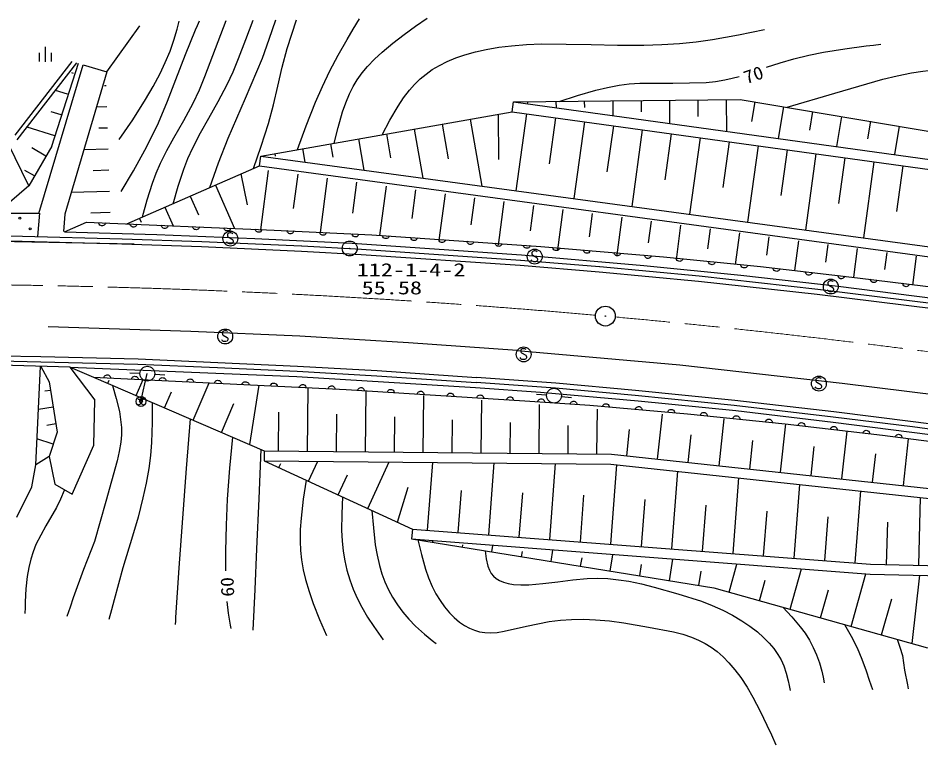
# Model space of a CAD drawing. Units: millimetres, scale not verified. Extents: x 40000 to 680000, y 20000 to 380000.
# Drawn here: x 303893 to 394444, y 260805 to 333674 of the extents above; entities that cross this region are included whole.
import ezdxf
from ezdxf.enums import TextEntityAlignment as Align

# ---------------------------------------------------------------- set-up
doc = ezdxf.new("R2010")
doc.units = ezdxf.units.MM
doc.header["$LTSCALE"] = 1000
doc.linetypes.add('CHAIN', pattern=[18.5, 12, -1.5, 3.5, -1.5])
doc.layers.add('M-BGD', color=7, linetype='Continuous', lineweight=25)
doc.layers.add('M-BMK', color=2, linetype='CHAIN', lineweight=13)
doc.layers.add('M-BMK-SRVR', color=3, linetype='Continuous')
doc.styles.add('ＭＳ ゴシック', font='')
doc.styles.get('ＭＳ ゴシック').set_extended_font_data('MS Gothic')

# ---------------------------------------------------------------- blocks, each defined once
blk = doc.blocks.new('BUHIN1')
at = {"color": 7, "linetype": 'Continuous', "lineweight": 25}
blk.add_lwpolyline([(-537, 6), (-560, -50), (-560, -112), (-540, -190), (-491, -295), (-426, -373), (-340, -424), (-245, -433), (-165, -400), (-116, -373), (-61, -314), (-45, -249), (-4, 222), (38, 291), (110, 358), (195, 389), (271, 395), (354, 376), (434, 285), (507, 129), (528, 56), (528, -23), (502, -101), (446, -185)], dxfattribs=at)
blk.add_circle((0, 0), 746, dxfattribs=at)
blk = doc.blocks.new('BUHIN14')
at = {"color": 7, "linetype": 'Continuous', "lineweight": 25}
blk.add_circle((0, 0), 746, dxfattribs=at)
blk = doc.blocks.new('BUHIN15')
at = {"color": 7, "linetype": 'Continuous', "lineweight": 25}
for p, q in [((-82, -333), (-307, 149)), ((-365, -170), (-70, -33))]:
    blk.add_line(p, q, dxfattribs=at)
blk.add_lwpolyline([(408, -105), (238, 45), (74, 120), (-47, 149), (-153, 144), (12, -209), (85, -134), (140, -23), (180, 123), (183, 378)], dxfattribs=at)
blk.add_circle((0, 0), 498, dxfattribs=at)
blk = doc.blocks.new('BUHIN47')
at = {"color": 7, "linetype": 'Continuous', "lineweight": 25}
for p, q in [((-680, -317), (680, 317)), ((-393, 479), (423, 859)), ((114, -609), (930, -228))]:
    blk.add_line(p, q, dxfattribs=at)
blk = doc.blocks.new('BUHIN54')
at = {"color": 3, "linetype": 'Continuous', "lineweight": 25}
for radius in [746, 22.5]:
    blk.add_circle((0, 0), radius, dxfattribs=at)
blk = doc.blocks.new('BUHIN53')
at = {"color": 7, "linetype": 'Continuous', "lineweight": 25}
for radius in [995, 30]:
    blk.add_circle((0, 0), radius, dxfattribs=at)
blk = doc.blocks.new('BUHIN67')
at = {"color": 7, "linetype": 'Continuous', "lineweight": 25}
blk.add_lwpolyline([(-108, 333), (-22, 331), (55, 312), (149, 273), (213, 212), (261, 141), (295, 38), (297, -48), (280, -134), (228, -222), (176, -283), (108, -333)], dxfattribs=at)
blk = doc.blocks.new('BUHIN68')
at = {"color": 7, "linetype": 'Continuous', "lineweight": 25}
blk.add_lwpolyline([(-111, 332), (-26, 331), (52, 313), (146, 274), (210, 215), (260, 144), (294, 41), (297, -44), (282, -131), (231, -220), (179, -281), (111, -332)], dxfattribs=at)
blk = doc.blocks.new('BUHIN69')
at = {"color": 7, "linetype": 'Continuous', "lineweight": 25}
blk.add_lwpolyline([(-115, 331), (-30, 331), (48, 313), (143, 276), (208, 217), (258, 147), (294, 45), (298, -41), (283, -127), (233, -217), (182, -279), (115, -331)], dxfattribs=at)
blk = doc.blocks.new('BUHIN70')
at = {"color": 7, "linetype": 'Continuous', "lineweight": 25}
blk.add_lwpolyline([(-120, 329), (-35, 330), (43, 314), (138, 278), (204, 220), (256, 152), (293, 50), (298, -36), (285, -123), (237, -213), (187, -276), (120, -329)], dxfattribs=at)
blk = doc.blocks.new('BUHIN71')
at = {"color": 7, "linetype": 'Continuous', "lineweight": 25}
blk.add_lwpolyline([(-126, 327), (-41, 329), (38, 315), (134, 280), (201, 224), (253, 156), (292, 54), (299, -31), (287, -118), (240, -209), (192, -273), (126, -327)], dxfattribs=at)
blk = doc.blocks.new('BUHIN72')
at = {"color": 7, "linetype": 'Continuous', "lineweight": 25}
blk.add_lwpolyline([(-132, 324), (-47, 329), (32, 315), (128, 283), (196, 228), (250, 161), (291, 60), (299, -25), (290, -112), (244, -205), (197, -269), (132, -324)], dxfattribs=at)
blk = doc.blocks.new('BUHIN73')
at = {"color": 7, "linetype": 'Continuous', "lineweight": 25}
blk.add_lwpolyline([(-135, 323), (-50, 328), (30, 316), (126, 284), (195, 229), (249, 162), (291, 62), (300, -23), (290, -110), (246, -203), (199, -268), (135, -323)], dxfattribs=at)
blk = doc.blocks.new('BUHIN74')
at = {"color": 7, "linetype": 'Continuous', "lineweight": 25}
blk.add_lwpolyline([(132, -324), (47, -329), (-32, -315), (-128, -283), (-196, -228), (-250, -161), (-291, -60), (-299, 25), (-290, 112), (-244, 205), (-197, 269), (-132, 324)], dxfattribs=at)
blk = doc.blocks.new('BUHIN75')
at = {"color": 7, "linetype": 'Continuous', "lineweight": 25}
blk.add_lwpolyline([(132, -324), (47, -329), (-32, -315), (-128, -283), (-196, -228), (-250, -161), (-291, -60), (-299, 25), (-290, 112), (-244, 205), (-197, 269), (-132, 324)], dxfattribs=at)
blk = doc.blocks.new('BUHIN76')
at = {"color": 7, "linetype": 'Continuous', "lineweight": 25}
blk.add_lwpolyline([(128, -326), (43, -329), (-36, -315), (-132, -281), (-199, -225), (-252, -157), (-292, -56), (-299, 29), (-288, 116), (-241, 208), (-193, 272), (-128, 326)], dxfattribs=at)
blk = doc.blocks.new('BUHIN77')
at = {"color": 7, "linetype": 'Continuous', "lineweight": 25}
blk.add_lwpolyline([(125, -327), (40, -329), (-39, -315), (-134, -280), (-201, -223), (-253, -155), (-292, -54), (-299, 32), (-287, 119), (-240, 210), (-191, 274), (-125, 327)], dxfattribs=at)
blk = doc.blocks.new('BUHIN78')
at = {"color": 7, "linetype": 'Continuous', "lineweight": 25}
blk.add_lwpolyline([(120, -329), (35, -330), (-44, -314), (-139, -278), (-205, -220), (-256, -151), (-293, -49), (-298, 36), (-285, 123), (-236, 214), (-187, 277), (-120, 329)], dxfattribs=at)
blk = doc.blocks.new('BUHIN79')
at = {"color": 7, "linetype": 'Continuous', "lineweight": 25}
blk.add_lwpolyline([(115, -331), (30, -331), (-48, -313), (-143, -276), (-208, -217), (-258, -147), (-294, -45), (-298, 41), (-283, 127), (-233, 217), (-183, 279), (-115, 331)], dxfattribs=at)
blk = doc.blocks.new('BUHIN80')
at = {"color": 7, "linetype": 'Continuous', "lineweight": 25}
blk.add_lwpolyline([(110, -332), (24, -331), (-54, -312), (-148, -273), (-212, -213), (-261, -143), (-295, -40), (-297, 46), (-281, 132), (-229, 221), (-178, 282), (-110, 332)], dxfattribs=at)
blk = doc.blocks.new('BUHIN81')
at = {"color": 7, "linetype": 'Continuous', "lineweight": 25}
blk.add_lwpolyline([(106, -333), (21, -331), (-57, -312), (-150, -272), (-214, -211), (-262, -141), (-295, -37), (-297, 49), (-280, 135), (-227, 223), (-175, 284), (-106, 333)], dxfattribs=at)

msp = doc.modelspace()

# ---------------------------------------------------------------- linework, layer by layer
at = {"layer": 'M-BGD'}
for p, q in [((312801, 328277), (316102, 332882)), ((303602, 321930), (309311, 329315)), ((303818, 321458), (309785, 329175)), ((305982, 314095), (310413, 328988)), ((307264, 320839), (309952, 329167)), ((310413, 328988), (312801, 328277)), ((312800, 328277), (308595, 314023)), ((309470, 328133), (309271, 328193)), ((312736, 326891), (312562, 326886)), ((308839, 326049), (307647, 326410)), ((353432, 324276), (353569, 325266)), ((353569, 325266), (376329, 325523)), ((353569, 325266), (397144, 319245)), ((354992, 325282), (354993, 325155)), ((357837, 325314), (357844, 324676)), ((360682, 325347), (360689, 324708)), ((363527, 325379), (363543, 323888)), ((366371, 325411), (366384, 324261)), ((369216, 325443), (369243, 323100)), ((372061, 325475), (372080, 323814)), ((374906, 325507), (374942, 322313)), ((376329, 325523), (414005, 319170)), ((377778, 325279), (377446, 323310)), ((308209, 323965), (307216, 324266)), ((312800, 324771), (311757, 324740)), ((328230, 319844), (353432, 324276)), ((353432, 324276), (396981, 318258)), ((380676, 324790), (380137, 321595)), ((383574, 324301), (383260, 322436)), ((349232, 323537), (350411, 316832)), ((352032, 324029), (352063, 319499)), ((354884, 324075), (353819, 316370)), ((357787, 323674), (357149, 319055)), ((360690, 323273), (359628, 315581)), ((386472, 323813), (385963, 320790)), ((389370, 323324), (389073, 321562)), ((307579, 321881), (304797, 322723)), ((312863, 322651), (311994, 322625)), ((343632, 322552), (344496, 317636)), ((346432, 323045), (347045, 319558)), ((363594, 322872), (362957, 318261)), ((366497, 322470), (365436, 314792)), ((392269, 322835), (391788, 319985)), ((338031, 321567), (338581, 318439)), ((340831, 322060), (341256, 319646)), ((369400, 322069), (368764, 317467)), ((372303, 321668), (371244, 314004)), ((304960, 316857), (302903, 321099)), ((307264, 320839), (304960, 316857)), ((306688, 319844), (305266, 320667)), ((332431, 320583), (332666, 319242)), ((335231, 321075), (335467, 319734)), ((375206, 321267), (374572, 316673)), ((378110, 320866), (377053, 313215)), ((312927, 320531), (310494, 320458)), ((328096, 318853), (328230, 319844)), ((328230, 319844), (431040, 305885)), ((329630, 320090), (329677, 319822)), ((381013, 320465), (380379, 315878)), ((383916, 320063), (382861, 312427)), ((386819, 319662), (386187, 315084)), ((314802, 313041), (328096, 318853)), ((328096, 318853), (430889, 304897)), ((389723, 319261), (388669, 311638)), ((392626, 318860), (391994, 314290)), ((305536, 317852), (304575, 318408)), ((312991, 318411), (311426, 318364)), ((326242, 318043), (326878, 314941)), ((328990, 318403), (328201, 312448)), ((331944, 318011), (331491, 314594)), ((323700, 316931), (325610, 312562)), ((334897, 317620), (334177, 312183)), ((337851, 317228), (337439, 314122)), ((304960, 316857), (301774, 314110)), ((313054, 316290), (309230, 316176)), ((340804, 316837), (340149, 311889)), ((343758, 316445), (343376, 313565)), ((346712, 316054), (346095, 311400)), ((321158, 315820), (321976, 313948)), ((349665, 315662), (349307, 312959)), ((352619, 315271), (352041, 310912)), ((318615, 314708), (319434, 312836)), ((355572, 314879), (355237, 312352)), ((358526, 314488), (357987, 310423)), ((272727, 314181), (306034, 314099)), ((306034, 314099), (305857, 311786)), ((306034, 314099), (305857, 311786)), ((308595, 314023), (308438, 312267)), ((313118, 314170), (311199, 314113)), ((316073, 313597), (316237, 313223)), ((361480, 314096), (361168, 311746)), ((364433, 313705), (363933, 309935)), ((367387, 313313), (367099, 311140)), ((308561, 312257), (310764, 313209)), ((310764, 313209), (329585, 312426)), ((329585, 312426), (339360, 311953)), ((370340, 312922), (369880, 309447)), ((373294, 312531), (373029, 310534)), ((296309, 311895), (304324, 311812)), ((304324, 311812), (314329, 311558)), ((308561, 312257), (317813, 311967)), ((314329, 311558), (322329, 311277)), ((317813, 311967), (327631, 311567)), ((327631, 311567), (337405, 311095)), ((339360, 311953), (356331, 310788)), ((376248, 312139), (375826, 308958)), ((379201, 311748), (378959, 309919)), ((296303, 311375), (304315, 311292)), ((315545, 310997), (299761, 311305)), ((304315, 311292), (314310, 311038)), ((314310, 311038), (322306, 310758)), ((322306, 310758), (332308, 310317)), ((322329, 311277), (332331, 310836)), ((332337, 310836), (338326, 310505)), ((337405, 311095), (354377, 309929)), ((356331, 310788), (368608, 309741)), ((382155, 311356), (381758, 308364)), ((385108, 310965), (384875, 309203)), ((332308, 310317), (338294, 309986)), ((338294, 309986), (354258, 308894)), ((338326, 310505), (354293, 309412)), ((354377, 309929), (366654, 308883)), ((368608, 309741), (378342, 308752)), ((388062, 310573), (387680, 307693)), ((391015, 310182), (390786, 308453)), ((393969, 309790), (393586, 306898)), ((354258, 308894), (362178, 308241)), ((354301, 309412), (362220, 308759)), ((366654, 308883), (376388, 307893)), ((362178, 308241), (372147, 307307)), ((362226, 308758), (372200, 307824)), ((376388, 307893), (386128, 306789)), ((378342, 308752), (388082, 307647)), ((372147, 307307), (384041, 305985)), ((372200, 307824), (384099, 306502)), ((388082, 307647), (397821, 306434)), ((384105, 306502), (396015, 305028)), ((386128, 306789), (395866, 305576)), ((384041, 305985), (395947, 304513)), ((321227, 302256), (306924, 302711)), ((332136, 301776), (321227, 302256)), ((343049, 301110), (332136, 301776)), ((353947, 300341), (343049, 301110)), ((302119, 299829), (306176, 299744)), ((306176, 299744), (315928, 299510)), ((353947, 300341), (370249, 298918)), ((302108, 299310), (306165, 299224)), ((309131, 298660), (302156, 298882)), ((306163, 299224), (315915, 298990)), ((315905, 298990), (323894, 298639)), ((315928, 299510), (323919, 299159)), ((323919, 299159), (331911, 298781)), ((370249, 298918), (386548, 297087)), ((305666, 288897), (306145, 298755)), ((306169, 298754), (307009, 297190)), ((309098, 298661), (311582, 295362)), ((309131, 298660), (311462, 297671)), ((309131, 298660), (331856, 297746)), ((316107, 298045), (315107, 298070)), ((316220, 295239), (316856, 298026)), ((317605, 297981), (318603, 297921)), ((323894, 298639), (331886, 298261)), ((331882, 298261), (339871, 297814)), ((331911, 298781), (339903, 298333)), ((339903, 298333), (349874, 297642)), ((307009, 297190), (307808, 292148)), ((311462, 297671), (336796, 296435)), ((311462, 297671), (328569, 290300)), ((312888, 297057), (313025, 297377)), ((315739, 295828), (316428, 297429)), ((321441, 293371), (323050, 297106)), ((331856, 297746), (349786, 296626)), ((339871, 297814), (349838, 297124)), ((357799, 296558), (349837, 297124)), ((357841, 297076), (349874, 297642)), ((365824, 296347), (357841, 297076)), ((386548, 297087), (397376, 295732)), ((307142, 296350), (306581, 296261)), ((318590, 294600), (319279, 296200)), ((327143, 290914), (328088, 296860)), ((332923, 290257), (332986, 296621)), ((336796, 296435), (354727, 295315)), ((338730, 290200), (338789, 296280)), ((349786, 296626), (356282, 296168)), ((356282, 296168), (366096, 295317)), ((365777, 295829), (357799, 296558)), ((375775, 295335), (365824, 296347)), ((311485, 290861), (311582, 295362)), ((344536, 290143), (344591, 295829)), ((350342, 290086), (350394, 295378)), ((354727, 295315), (361223, 294856)), ((356895, 295869), (355897, 295931)), ((358388, 295739), (359382, 295626)), ((375719, 294818), (365777, 295829)), ((366096, 295317), (375893, 294323)), ((385715, 294182), (375775, 295335)), ((307409, 294669), (305936, 294436)), ((324292, 292143), (325533, 295024)), ((356148, 290029), (356196, 294927)), ((361223, 294856), (371037, 294005)), ((361954, 289972), (361998, 294476)), ((385655, 293665), (375719, 294818)), ((375893, 294323), (385652, 293167)), ((330020, 290286), (330059, 294172)), ((335827, 290229), (335863, 293979)), ((341633, 290172), (341667, 293701)), ((347439, 290115), (347471, 293408)), ((368028, 289461), (368513, 293970)), ((371037, 294005), (380834, 293012)), ((374191, 288798), (374695, 293489)), ((393598, 292692), (385655, 293665)), ((393662, 293208), (385715, 294182)), ((307675, 292988), (306763, 292844)), ((353245, 290058), (353275, 293115)), ((359051, 290001), (359079, 292821)), ((380353, 288135), (380877, 293007)), ((380834, 293012), (390593, 291855)), ((385652, 293167), (395369, 291923)), ((399546, 291891), (393598, 292692)), ((399615, 292407), (393662, 293208)), ((307808, 292148), (307001, 289736)), ((364946, 289792), (365231, 292443)), ((371109, 289130), (371406, 291889)), ((386516, 287472), (387033, 292277)), ((390593, 291855), (400310, 290612)), ((307405, 290942), (305792, 291482)), ((309315, 285938), (311485, 290861)), ((377272, 288467), (377581, 291336)), ((383435, 287804), (383747, 290707)), ((392679, 286809), (393183, 291492)), ((328569, 290300), (328559, 289300)), ((328569, 290300), (363406, 289958)), ((363406, 289958), (403464, 285649)), ((389598, 287141), (389906, 290004)), ((305288, 286683), (305666, 288897)), ((307001, 289736), (305666, 288897)), ((307001, 289736), (307584, 286943)), ((328559, 289300), (343440, 282449)), ((328559, 289300), (363347, 288959)), ((330047, 288615), (330231, 289015)), ((333023, 287245), (333945, 289247)), ((338976, 284505), (341127, 289177)), ((344972, 282332), (345492, 289134)), ((351098, 281864), (351649, 289073)), ((357224, 281395), (357807, 289013)), ((363347, 288959), (403321, 284659)), ((363350, 280927), (363959, 288893)), ((369476, 280458), (370071, 288235)), ((336000, 285875), (336921, 287877)), ((375603, 279990), (376183, 287578)), ((303786, 283630), (305288, 286683)), ((307584, 286943), (309315, 285938)), ((341952, 283135), (343028, 286658)), ((348035, 282098), (348356, 286301)), ((381729, 279521), (382295, 286921)), ((387855, 279052), (388407, 286263)), ((354161, 281629), (354501, 286078)), ((360287, 281161), (360646, 285854)), ((366413, 280692), (366775, 285415)), ((394239, 278813), (394410, 285617)), ((372540, 280224), (372892, 284834)), ((378666, 279755), (379010, 284252)), ((384792, 279287), (385127, 283670)), ((391004, 278895), (391111, 283137)), ((343440, 282449), (343364, 281452)), ((343440, 282449), (389387, 278935)), ((343364, 281452), (373666, 276550)), ((343364, 281452), (389336, 277936)), ((345484, 281109), (345504, 281236)), ((348450, 280629), (348487, 280858)), ((351417, 280149), (351519, 280783)), ((354383, 279670), (354469, 280202)), ((357350, 279190), (357534, 280330)), ((363283, 278230), (363550, 279878)), ((360316, 278710), (360452, 279546)), ((369216, 277270), (369565, 279425)), ((375196, 276122), (375985, 278941)), ((389387, 278935), (408797, 278448)), ((366249, 277750), (366434, 278891)), ((372182, 276790), (372416, 278235)), ((381316, 274408), (382449, 278455)), ((378256, 275265), (378833, 277325)), ((387436, 272694), (388912, 277968)), ((389336, 277936), (408656, 277451)), ((393556, 270981), (394321, 277811)), ((373666, 276550), (395086, 270552)), ((384376, 273551), (385159, 276347)), ((390496, 271838), (391508, 275454))]:
    msp.add_line(p, q, dxfattribs=at)
for points in [[(314042, 321490), (315388, 323488), (316684, 325519), (317433, 326797), (318136, 328116), (318661, 329220), (319134, 330355), (319523, 331458), (319854, 332577), (319959, 332962), (320066, 333357)], [(314236, 316302), (315456, 318347), (316623, 320419), (317323, 321786), (317969, 323180), (318871, 325337), (319723, 327529), (320683, 330014), (321701, 332482), (321893, 332933), (322086, 333383)], [(316379, 313731), (316844, 315437), (317365, 317119), (317741, 318137), (318171, 319132), (318812, 320404), (319514, 321661), (320515, 323397), (321462, 325159), (322077, 326482), (322637, 327830), (323699, 330628), (324776, 333417)], [(319435, 315067), (319949, 316806), (320521, 318531), (320936, 319597), (321411, 320650), (322189, 322158), (323022, 323642), (323972, 325315), (324868, 327014), (325454, 328292), (325990, 329605), (326728, 331537), (327489, 333452)], [(323116, 316677), (324008, 319162), (324960, 321634), (326708, 325628), (328405, 329653), (329084, 331554), (329729, 333480)], [(327513, 318599), (328282, 320839), (328997, 323105), (329495, 324965), (329939, 326852), (330381, 328740), (330884, 330620), (331337, 332068), (331818, 333507)], [(331916, 320492), (332793, 322873), (333726, 325231), (334421, 326814), (335172, 328372), (336008, 329966), (336900, 331539), (337515, 332566), (338138, 333588)], [(335601, 321140), (335992, 322717), (336439, 324274), (336760, 325190), (337137, 326085), (337499, 326798), (337918, 327490), (338410, 328172), (338953, 328823), (339654, 329557), (340408, 330260), (341485, 331162), (342600, 332017), (343757, 332853), (344932, 333674)], [(340401, 321984), (341182, 323437), (342006, 324843), (342550, 325661), (343136, 326433), (343659, 327029), (344223, 327580), (344809, 328065), (345434, 328504), (346157, 328932), (346917, 329312), (347794, 329679), (348702, 329993), (349756, 330289), (350841, 330531), (352111, 330746), (353380, 330901), (354889, 331018), (356393, 331075), (358872, 331073), (361354, 331012), (363998, 330954), (366662, 330956), (368444, 331013), (370232, 331130), (371891, 331305), (373541, 331539), (376148, 331999), (378748, 332517)], [(378966, 328744), (380323, 329200), (381712, 329603), (383186, 329957), (384675, 330252), (386812, 330595), (388963, 330880), (389682, 330968), (390411, 331056)], [(381041, 324728), (385815, 326144), (390637, 327538), (392059, 327890), (393488, 328182), (394621, 328357), (395770, 328473), (397154, 328535), (398555, 328536), (400971, 328483), (403382, 328490), (404596, 328564), (405802, 328699), (407279, 328933), (408750, 329227), (410510, 329634), (412276, 330075)], [(358166, 325319), (360006, 325915), (361855, 326451), (363000, 326725), (364163, 326941), (365198, 327070), (366253, 327141), (369577, 327145), (372893, 327209), (373843, 327311), (374784, 327471), (375503, 327638), (376219, 327826)], [(313379, 296845), (313747, 295541), (314054, 294236), (314183, 293442), (314253, 292637), (314251, 291901), (314189, 291164), (314037, 290222), (313822, 289270), (312709, 285196), (311556, 281206), (310459, 278399), (309414, 275559), (309104, 274621), (308801, 273681)], [(317357, 295130), (317344, 293128), (317271, 291130), (317163, 289826), (316993, 288518), (316735, 287039), (316417, 285571), (315925, 283650), (315375, 281748), (314416, 278552), (313516, 275341), (313249, 274357), (312984, 273373)], [(321143, 293500), (320750, 288525), (320376, 283542), (320028, 278567), (319695, 273581), (319672, 273232), (319649, 272883)], [(325400, 291665), (325107, 288558), (324874, 285447), (324761, 282833), (324708, 280216), (324697, 279237), (324687, 278257)], [(328225, 290447), (328031, 285465), (327818, 280472), (327625, 276396), (327423, 272312)], [(332784, 287355), (332501, 285452), (332278, 283547), (332200, 282391), (332182, 281242), (332223, 280298), (332324, 279352), (332497, 278365), (332730, 277385), (333085, 276192), (333503, 274997), (334141, 273385), (334823, 271767)], [(308502, 286301), (308154, 285446), (307748, 284608), (306690, 282755), (305690, 280883), (305400, 280173), (305168, 279443), (304963, 278579), (304816, 277695), (304685, 276443), (304612, 275161), (304590, 274577), (304571, 273992)], [(336445, 285669), (336366, 283988), (336347, 282300), (336393, 281264), (336498, 280231), (336659, 279272), (336881, 278311), (337164, 277355), (337505, 276417), (337900, 275502), (338354, 274606), (338932, 273624), (339565, 272668), (340031, 272006), (340503, 271350)], [(339386, 284315), (339524, 282584), (339721, 280860), (339896, 279825), (340130, 278797), (340379, 277961), (340686, 277142), (341046, 276362), (341462, 275605), (341952, 274841), (342493, 274109), (343093, 273399), (343743, 272724), (344642, 271914), (345576, 271151), (345693, 271058), (345818, 270959)], [(343999, 281350), (344349, 279882), (344756, 278430), (345061, 277552), (345427, 276682), (345791, 275966), (346215, 275268), (346662, 274645), (347159, 274057), (347646, 273568), (348175, 273123), (348664, 272785), (349183, 272499), (349665, 272299), (350160, 272160), (350694, 272077), (351248, 272053), (351940, 272092), (352655, 272195), (354897, 272722), (357174, 273195), (358280, 273324), (359385, 273393), (360592, 273405), (361802, 273355), (363225, 273230), (364656, 273044), (367135, 272620), (369642, 272130), (370552, 271897), (371446, 271606), (372142, 271321), (372808, 270983), (373416, 270602), (374001, 270165), (374606, 269632), (375182, 269044), (375794, 268324), (376365, 267560), (377006, 266587), (377597, 265584), (378326, 264200), (378996, 262803), (379446, 261809), (379891, 260805)], [(350730, 280261), (350849, 279465), (351019, 278727), (351164, 278341), (351353, 278005), (351580, 277726), (351853, 277486), (352185, 277278), (352566, 277112), (353057, 276974), (353593, 276888), (354326, 276844), (355112, 276858), (356530, 276980), (358020, 277171), (359526, 277363), (360977, 277489), (362028, 277513), (363032, 277476), (364105, 277373), (365139, 277215), (366428, 276945), (367702, 276616), (370049, 275949), (372424, 275211), (373504, 274790), (374567, 274311), (375531, 273812), (376478, 273254), (377279, 272718), (378045, 272133), (378663, 271590), (379233, 271010), (379691, 270462), (380098, 269884), (380418, 269328), (380684, 268745), (380933, 268013), (381130, 267247), (381236, 266753), (381338, 266247)], [(324844, 275193), (324973, 274005), (325162, 272826), (325194, 272649), (325226, 272473)], [(380594, 274611), (381491, 273654), (382341, 272660), (382826, 272004), (383262, 271311), (383646, 270586), (383975, 269833), (384260, 269022), (384490, 268186), (384625, 267604), (384752, 267019)], [(386791, 272876), (387445, 271719), (388043, 270537), (388516, 269395), (388937, 268220), (389259, 267297), (389582, 266376)], [(392044, 271404), (392343, 270605), (392586, 269783), (392805, 268307), (393085, 266831), (393129, 266636), (393175, 266432)]]:
    msp.add_lwpolyline(points, dxfattribs=at)
for centre in [(304068, 313617), (305116, 312544)]:
    msp.add_circle(centre, 99.5, dxfattribs=at)
at = {"layer": 'M-BMK'}
for start, end in [(84.94112, 91.96335), (77.77903, 84.79788)]:
    msp.add_arc((291253, -492997), 800000, start, end, dxfattribs=at)

# ---------------------------------------------------------------- block references
at = {"layer": 'M-BGD', "rotation": 245.00001}
for name, p in [('BUHIN47', (306607, 330050)), ('BUHIN73', (312332, 313144)), ('BUHIN73', (315469, 313014)), ('BUHIN73', (318606, 312883)), ('BUHIN73', (321743, 312752)), ('BUHIN1', (325184, 311566)), ('BUHIN73', (324880, 312622)), ('BUHIN73', (328017, 312491)), ('BUHIN72', (331214, 312347)), ('BUHIN72', (334473, 312190)), ('BUHIN72', (337731, 312032)), ('BUHIN71', (340774, 311856)), ('BUHIN71', (343603, 311662)), ('BUHIN71', (346431, 311468)), ('BUHIN71', (349260, 311273)), ('BUHIN71', (352089, 311079)), ('BUHIN71', (354917, 310885)), ('BUHIN1', (355713, 309763)), ('BUHIN70', (357866, 310657)), ('BUHIN70', (360935, 310395)), ('BUHIN70', (364004, 310134)), ('BUHIN70', (367073, 309872)), ('BUHIN69', (370230, 309576)), ('BUHIN69', (373475, 309246)), ('BUHIN69', (376720, 308917)), ('BUHIN68', (379966, 308568)), ('BUHIN68', (383212, 308199)), ('BUHIN68', (386459, 307831)), ('BUHIN1', (385404, 306758)), ('BUHIN67', (389705, 307445)), ('BUHIN67', (392952, 307041)), ('BUHIN53', (362792, 303798)), ('BUHIN1', (324670, 301753)), ('BUHIN1', (354604, 299957)), ('BUHIN14', (316856, 298026)), ('BUHIN74', (312847, 297604)), ('BUHIN1', (384206, 297031)), ('BUHIN74', (315619, 297468)), ('BUHIN74', (318390, 297333)), ('BUHIN74', (321161, 297198)), ('BUHIN74', (323932, 297063)), ('BUHIN74', (326703, 296927)), ('BUHIN75', (329540, 296789)), ('BUHIN75', (332442, 296647)), ('BUHIN75', (335345, 296506)), ('BUHIN76', (338291, 296341)), ('BUHIN76', (341279, 296155)), ('BUHIN76', (344267, 295968)), ('BUHIN76', (347256, 295781)), ('BUHIN14', (357643, 295823)), ('BUHIN15', (316220, 295239)), ('BUHIN76', (350244, 295595)), ('BUHIN76', (353233, 295408)), ('BUHIN77', (356351, 295200)), ('BUHIN77', (359599, 294971)), ('BUHIN78', (362859, 294715)), ('BUHIN78', (366130, 294431)), ('BUHIN78', (369401, 294147)), ('BUHIN79', (372670, 293840)), ('BUHIN79', (375935, 293508)), ('BUHIN79', (379201, 293177)), ('BUHIN80', (382460, 292819)), ('BUHIN80', (385713, 292434)), ('BUHIN80', (388966, 292048)), ('BUHIN81', (392212, 291648))]:
    msp.add_blockref(name, p, dxfattribs=at)
at = {"layer": 'M-BMK-SRVR', "rotation": 245.00001}
msp.add_blockref('BUHIN54', (337156, 310574), dxfattribs=at)

# ---------------------------------------------------------------- texts
at = {"layer": 'M-BGD', "style": 'ＭＳ ゴシック', "width": 1.1}
for s, rotation, p in [('70', 19.2, (377062, 326662)), ('60', 92.4, (325979, 275705))]:
    msp.add_text(s, height=1320, rotation=rotation, dxfattribs=at).set_placement(p, align=Align.BOTTOM_LEFT)
at = {"layer": 'M-BMK-SRVR', "style": 'ＭＳ ゴシック', "width": 1.35}
for s, p in [('112-1-4-2', (337854, 307383)), ('55.58', (338346, 305580))]:
    msp.add_text(s, height=1320, dxfattribs=at).set_placement(p, align=Align.BOTTOM_LEFT)

doc.saveas('drawing.dxf')
